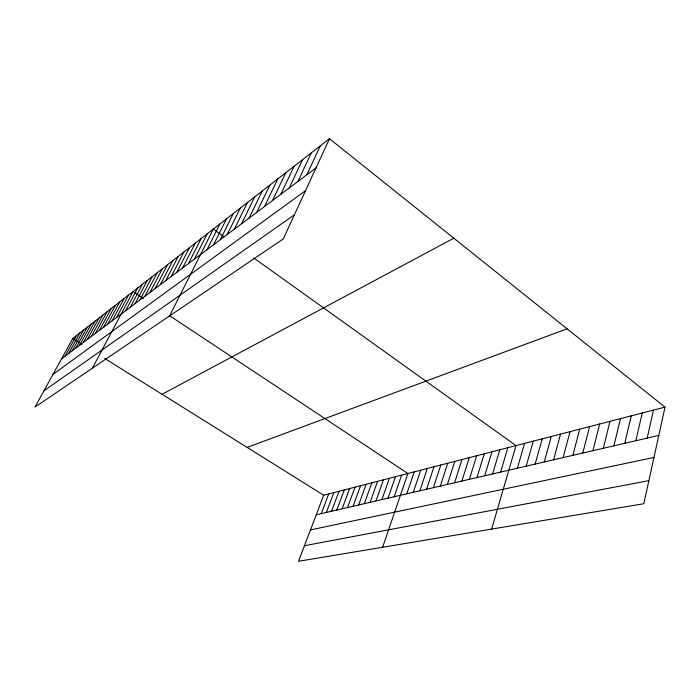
<?xml version="1.0" encoding="UTF-8"?>
<svg xmlns="http://www.w3.org/2000/svg" width="700" height="700" viewBox="0 0 700 700"><rect width="100%" height="100%" fill="white"/><g stroke="black" fill="none" stroke-linecap="round" stroke-linejoin="round"><path stroke-width="1.05" d="M665 407.137L643.808 503.729L298.524 561.286L323.697 495.233L665 407.137L329.473 138.714L72.739 338.502L35 407.059L283.325 238.884L329.473 138.714M647.185 438.121L653.494 410.104M635.845 440.746L642.25 413.009M624.759 443.319L631.242 415.852M613.918 445.83L620.489 418.626M603.321 448.289L609.962 421.348M592.944 450.686L599.655 424.007M582.794 453.04L589.575 426.606M572.863 455.341L579.705 429.152M563.133 457.599L570.036 431.646M553.613 459.804L560.569 434.096M544.285 461.965L551.285 436.485M535.141 464.082L542.194 438.839M526.19 466.156L533.286 441.131M517.414 468.195L524.554 443.389M491.627 529.095L515.988 445.602L253.654 257.898M500.631 472.08L507.832 447.703M492.59 473.944L499.835 449.767M484.706 475.773L491.977 451.798M476.971 477.566L484.269 453.784M469.376 479.325L476.7 455.744M461.912 481.049L469.262 457.66M454.589 482.746L461.956 459.541M447.396 484.418L454.781 461.396M440.326 486.054L447.729 463.216M433.387 487.664L440.799 465.001M426.562 489.248L433.991 466.76M419.86 490.796L427.297 468.492M413.271 492.327L420.717 470.19M406.787 493.832L414.251 471.861M382.611 547.269L407.881 473.498L169.12 315.394M394.152 496.755L401.625 475.116M387.993 498.181L395.474 476.709M381.929 499.59L389.41 478.266M375.961 500.972L383.451 479.806M370.099 502.329L377.589 481.32M364.324 503.668L371.814 482.808M358.645 504.989L366.135 484.278M353.054 506.284L360.544 485.721M347.541 507.552L355.031 487.139M342.125 508.812L349.615 488.539M336.787 510.046L344.269 489.921M331.529 511.271L339.01 491.278M326.358 512.47L333.83 492.616M321.256 513.651L328.729 493.929M306.871 174.737L320.267 145.871M297.938 181.431L311.316 152.845M289.249 187.959L302.592 159.626M280.787 194.311L294.096 166.241M272.536 200.489L285.819 172.681M264.512 206.518L277.751 178.964M256.681 212.389L269.885 185.089M249.051 218.12L262.203 191.056M241.605 223.702L254.721 196.884M234.343 229.154L247.415 202.571M227.255 234.465L240.275 208.119M220.343 239.654L233.31 213.544M213.588 244.729L226.511 218.838M206.99 249.672L219.861 224.017M169.61 315.892L213.36 229.066L224.017 236.696M194.425 259.096L207.191 233.87M188.449 263.585L201.162 238.569M182.595 267.977L195.256 243.162M176.864 272.274L189.472 247.66M171.255 276.483L183.811 252.07M160.396 284.629L172.839 260.61M165.769 280.604L178.264 256.384M155.129 288.584L167.519 264.749M149.966 292.451L162.304 268.809M144.918 296.249L157.194 272.781M135.109 303.608L147.271 280.507M139.965 299.959L152.18 276.684M130.34 307.178L142.45 284.252M125.676 310.686L137.725 287.928M116.602 317.494L128.537 295.085M92.356 368.217L133.088 291.541L143.369 298.349M112.192 320.801L124.075 298.559M103.618 327.233L115.386 305.314M107.861 324.047L119.691 301.971M99.444 330.365L111.16 308.604M91.332 336.446L102.926 315.009M95.349 333.436L107.004 311.841M83.501 342.326L94.99 321.186M87.377 339.412L98.919 318.124M75.941 347.996L87.316 327.162M79.686 345.188L91.123 324.196M72.257 350.761L83.58 330.067M65.082 356.142L76.291 335.738M68.644 353.474L79.905 332.929M61.582 358.767L316.05 167.851M52.964 374.43L305.55 190.636M43.925 390.845L294.429 214.786M162.059 394.284L453.819 238.193M247.135 447.414L567.096 328.816M316.234 514.815L658.796 435.426M310.476 529.918L653.957 457.45M304.456 545.72L648.865 480.664M72.739 338.502L81.996 344.286M104.799 358.523L323.697 495.233"/></g></svg>
